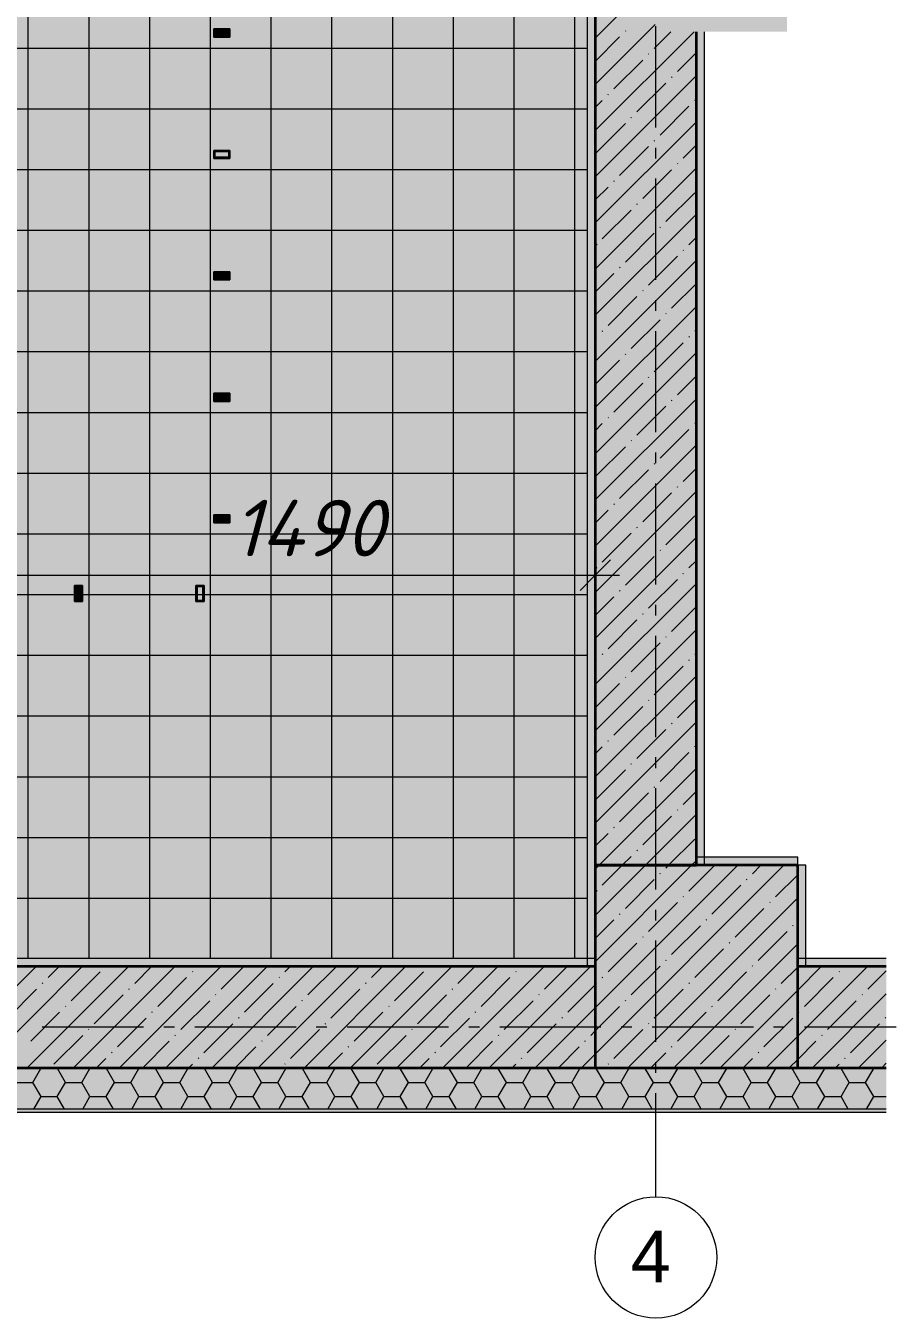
# Model space of a CAD drawing. Header units: millimetres. Extents: x -81576 to 1046824, y -248937 to 691537.
# Drawn here: x -29757 to -25459, y 637569 to 643954 of the extents above; entities that cross this region are included whole.
import ezdxf

# ---------------------------------------------------------------- set-up
doc = ezdxf.new("R2010")
doc.units = ezdxf.units.MM
doc.layers.add('PDF _Геометрия', color=7, linetype='Continuous', true_color=0x1d1d1d)
doc.layers.add('PDF _Сплошная заливка', color=7, linetype='Continuous', true_color=0xffffff)
doc.layers.add('PDF _Текст', color=7, linetype='Continuous')
doc.styles.add('PDF ArialMT', font='arial.ttf')
doc.styles.add('PDF ISOCPEUR Italic', font='isocpeui.ttf')

msp = doc.modelspace()

# ---------------------------------------------------------------- hatches: boundary and pattern name
at = {"layer": 'PDF _Сплошная заливка', "true_color": 0x636466, "transparency": 33554559}
for points in [[(-26444.9, 639806.5), (-26444.9, 643924.3), (-26648, 643924.3), (-26648, 644011.1), (-26444.9, 644011.1), (-26444.9, 646106.5), (-26944.9, 646106.5), (-26944.9, 639806.5), (-26694.9, 639806.5)], [(-26263.9, 643924.3), (-25998, 643924.3), (-25998, 644011.1), (-26648, 644011.1), (-26648, 643924.3), (-26404.9, 643924.3)], [(-26694.9, 638806.5), (-25944.9, 638806.5), (-25944.9, 639806.5), (-26944.9, 639806.5), (-26944.9, 638806.5)], [(-26944.9, 638806.5), (-26944.9, 639306.5), (-41944.9, 639306.5), (-41944.9, 638806.5), (-27762.7, 638806.5)], [(-42444.9, 638602.5), (-25507.1, 638602.5), (-25507.1, 638802.5), (-42448.9, 638802.5), (-42448.9, 638602.5)], [(-41944.9, 638802.5), (-25507.1, 638802.5), (-25507.1, 638806.5), (-42444.9, 638806.5), (-42444.9, 638802.5)], [(-34529.6, 638586.5), (-25507.1, 638587.8), (-25507.1, 638602.5), (-42648.9, 638602.5), (-42648.9, 638586.5), (-39040.9, 638586.5)]]:
    msp.add_hatch(color=251, dxfattribs=at).paths.add_polyline_path(points)
h = msp.add_hatch(color=251, dxfattribs=at)
h.paths.add_polyline_path([(-27762.7, 639346.5), (-26984.9, 639347.8), (-26984.9, 646066.5), (-29944.9, 646066.5), (-29944.9, 642378.5), (-29904.9, 642378.5), (-29904.9, 641906.5), (-29944.9, 641906.5), (-29944.9, 639346.5)], flags=0)
h.paths.add_polyline_path([(-28916.7, 641109.3), (-28916.7, 641189.3), (-28876.7, 641189.3), (-28876.7, 641109.3), (-28910.7, 641109.3)], flags=0)
h.paths.add_polyline_path([(-29510.7, 641109.3), (-29516.7, 641109.3), (-29516.7, 641189.3), (-29476.7, 641189.3), (-29476.7, 641109.3), (-29482.7, 641109.3)], flags=0)
h.paths.add_polyline_path([(-28910.7, 641115.3), (-28882.7, 641115.3), (-28882.7, 641183.3), (-28910.7, 641183.3), (-28910.7, 641143.3)], flags=0)
h.paths.add_polyline_path([(-29510.7, 641115.3), (-29482.7, 641115.3), (-29482.7, 641183.3), (-29510.7, 641183.3), (-29510.7, 641143.3)], flags=0)
h.paths.add_polyline_path([(-28748.7, 641498.4), (-28828.7, 641498.4), (-28828.7, 641538.4), (-28748.7, 641538.4), (-28748.7, 641504.4)], flags=0)
h.paths.add_polyline_path([(-28822.7, 641504.4), (-28754.7, 641504.4), (-28754.7, 641532.4), (-28822.7, 641532.4)], flags=0)
h.paths.add_polyline_path([(-28828.7, 642098.4), (-28828.7, 642138.4), (-28748.7, 642138.4), (-28748.7, 642098.4), (-28822.7, 642098.4)], flags=0)
h.paths.add_polyline_path([(-28754.7, 642104.4), (-28754.7, 642132.4), (-28822.7, 642132.4), (-28822.7, 642104.4), (-28782.7, 642104.4)], flags=0)
h.paths.add_polyline_path([(-28748.7, 642698.4), (-28828.7, 642698.4), (-28828.7, 642738.4), (-28748.7, 642738.4), (-28748.7, 642704.4)], flags=0)
h.paths.add_polyline_path([(-28782.7, 642704.4), (-28754.7, 642704.4), (-28754.7, 642732.4), (-28822.7, 642732.4), (-28822.7, 642704.4)], flags=0)
h.paths.add_polyline_path([(-28828.7, 643298.4), (-28828.7, 643338.4), (-28748.7, 643338.4), (-28748.7, 643298.4), (-28822.7, 643298.4)], flags=0)
h.paths.add_polyline_path([(-28754.7, 643304.4), (-28754.7, 643332.4), (-28822.7, 643332.4), (-28822.7, 643304.4), (-28782.7, 643304.4)], flags=0)
h.paths.add_polyline_path([(-28822.7, 643898.4), (-28828.7, 643898.4), (-28828.7, 643938.4), (-28748.7, 643938.4), (-28748.7, 643898.4), (-28754.7, 643898.4)], flags=0)
h.paths.add_polyline_path([(-28754.7, 643904.4), (-28754.7, 643932.4), (-28822.7, 643932.4), (-28822.7, 643904.4), (-28782.7, 643904.4)], flags=0)
h.paths.add_polyline_path([(-29838.7, 644228.4), (-29844.7, 644228.4), (-29844.7, 644308.4), (-29804.7, 644308.4), (-29804.7, 644228.4), (-29810.7, 644228.4)], flags=0)
h.paths.add_polyline_path([(-29210.7, 644228.4), (-29244.7, 644228.4), (-29244.7, 644308.4), (-29204.7, 644308.4), (-29204.7, 644228.4)], flags=0)
h.paths.add_polyline_path([(-29810.7, 644234.4), (-29810.7, 644302.4), (-29838.7, 644302.4), (-29838.7, 644234.4)], flags=0)
h.paths.add_polyline_path([(-29210.7, 644234.4), (-29210.7, 644302.4), (-29238.7, 644302.4), (-29238.7, 644234.4)], flags=0)
h = msp.add_hatch(color=251, dxfattribs=at)
h.paths.add_polyline_path([(-28828.7, 643298.4), (-28748.7, 643298.4), (-28748.7, 643338.4), (-28828.7, 643338.4), (-28828.7, 643304.4)], flags=0)
h.paths.add_polyline_path([(-28754.7, 643304.4), (-28822.7, 643304.4), (-28822.7, 643332.4), (-28754.7, 643332.4)], flags=0)
h = msp.add_hatch(color=251, dxfattribs=at)
h.paths.add_polyline_path([(-28910.7, 641109.3), (-28876.7, 641109.3), (-28876.7, 641189.3), (-28916.7, 641189.3), (-28916.7, 641109.3)], flags=0)
h.paths.add_polyline_path([(-28910.7, 641115.3), (-28910.7, 641183.3), (-28882.7, 641183.3), (-28882.7, 641115.3)], flags=0)

# ---------------------------------------------------------------- linework, layer by layer
at = {"layer": 'PDF _Геометрия', "color": 7, "lineweight": 9}
for points in [[(-25507.1, 638802.5), (-42444.9, 638802.5), (-42448.9, 638802.5), (-42448.9, 646726.5)], [(-25507.1, 638806.5), (-42444.9, 638806.5), (-42444.9, 646726.5)], [(-29744.9, 639346.5), (-29744.9, 646066.5)], [(-29444.9, 639346.5), (-29444.9, 646066.5)], [(-29144.9, 639346.5), (-29144.9, 646066.5)], [(-28844.9, 639346.5), (-28844.9, 646066.5)], [(-28544.9, 639346.5), (-28544.9, 646066.5)], [(-28244.9, 639346.5), (-28244.9, 646066.5)], [(-27944.9, 639346.5), (-27944.9, 646066.5)], [(-27644.9, 639346.5), (-27644.9, 646066.5)], [(-27344.9, 639346.5), (-27344.9, 646066.5)], [(-27044.9, 639346.5), (-27044.9, 646066.5)], [(-26644.9, 643451.8), (-26644.9, 643951.8)], [(-37744.9, 643844.4), (-37144.9, 643844.4), (-36544.9, 643844.4), (-35944.9, 643844.4), (-35344.9, 643844.4), (-34744.9, 643844.4), (-34144.9, 643844.4), (-33544.9, 643844.4), (-32944.9, 643844.4), (-32344.9, 643844.4), (-31744.9, 643844.4), (-31144.9, 643844.4), (-30544.9, 643844.4), (-29944.9, 643844.4), (-26984.9, 643844.4)], [(-37744.9, 643544.4), (-37144.9, 643544.4), (-36544.9, 643544.4), (-35944.9, 643544.4), (-35344.9, 643544.4), (-34744.9, 643544.4), (-34144.9, 643544.4), (-33544.9, 643544.4), (-32944.9, 643544.4), (-32344.9, 643544.4), (-31744.9, 643544.4), (-31144.9, 643544.4), (-30544.9, 643544.4), (-29944.9, 643544.4), (-26984.9, 643544.4)], [(-26644.9, 643298.9), (-26644.9, 643351.8)], [(-37744.9, 643244.4), (-37144.9, 643244.4), (-36544.9, 643244.4), (-35944.9, 643244.4), (-35344.9, 643244.4), (-34744.9, 643244.4), (-34144.9, 643244.4), (-33544.9, 643244.4), (-32944.9, 643244.4), (-32344.9, 643244.4), (-31744.9, 643244.4), (-31144.9, 643244.4), (-30544.9, 643244.4), (-29944.9, 643244.4), (-26984.9, 643244.4)], [(-26644.9, 642698.9), (-26644.9, 643198.9)], [(-37744.9, 642944.4), (-37144.9, 642944.4), (-36544.9, 642944.4), (-35944.9, 642944.4), (-35344.9, 642944.4), (-34744.9, 642944.4), (-34144.9, 642944.4), (-33544.9, 642944.4), (-32944.9, 642944.4), (-32344.9, 642944.4), (-31744.9, 642944.4), (-31144.9, 642944.4), (-30544.9, 642944.4), (-29944.9, 642944.4), (-26984.9, 642944.4)], [(-37744.9, 642644.4), (-37144.9, 642644.4), (-36544.9, 642644.4), (-35944.9, 642644.4), (-35344.9, 642644.4), (-34744.9, 642644.4), (-34144.9, 642644.4), (-33544.9, 642644.4), (-32944.9, 642644.4), (-32344.9, 642644.4), (-31744.9, 642644.4), (-31144.9, 642644.4), (-30544.9, 642644.4), (-29944.9, 642644.4), (-26984.9, 642644.4)], [(-26644.9, 642546), (-26644.9, 642598.9)], [(-26644.9, 641946), (-26644.9, 642446)], [(-29904.9, 642344.4), (-26984.9, 642344.4)], [(-29904.9, 642044.4), (-26984.9, 642044.4)], [(-26644.9, 641793.1), (-26644.9, 641846)], [(-31081.7, 641744.4), (-30544.9, 641744.4), (-29944.9, 641744.4), (-26984.9, 641744.4)], [(-26644.9, 641193.1), (-26644.9, 641693.1)], [(-30941.8, 641444.4), (-30544.9, 641444.4), (-29944.9, 641444.4), (-26984.9, 641444.4)], [(-26944.9, 641345.9), (-26944.9, 641239.9), (-26944.9, 641119.9)], [(-42064.9, 641239.9), (-38024.9, 641239.9), (-29925.5, 641239.9), (-26824.9, 641239.9)], [(-30224.9, 641144.4), (-29944.9, 641144.4), (-29516.7, 641144.4)], [(-29510.7, 641144.4), (-29482.7, 641144.4)], [(-29476.7, 641144.4), (-28916.7, 641144.4)], [(-28910.7, 641144.4), (-28882.7, 641144.4)], [(-28876.7, 641144.4), (-26984.9, 641144.4)], [(-26644.9, 641040.1), (-26644.9, 641093.1)], [(-26644.9, 640440.1), (-26644.9, 640940.1)], [(-30662.1, 640844.4), (-30544.9, 640844.4), (-29944.9, 640844.4), (-26984.9, 640844.4)], [(-30579.8, 640544.4), (-30544.9, 640544.4), (-29944.9, 640544.4), (-26984.9, 640544.4)], [(-26644.9, 640287.2), (-26644.9, 640340.1)], [(-30382.3, 640244.4), (-29944.9, 640244.4), (-26984.9, 640244.4)], [(-26644.9, 639687.2), (-26644.9, 640187.2)], [(-30242.4, 639944.4), (-29944.9, 639944.4), (-26984.9, 639944.4)], [(-30102.5, 639644.4), (-29944.9, 639644.4), (-26984.9, 639644.4)], [(-26644.9, 639534.3), (-26644.9, 639587.2)], [(-26644.9, 638934.3), (-26644.9, 639434.3)], [(-29175.5, 639006.5), (-29675.5, 639006.5)], [(-29022.5, 639006.5), (-29075.5, 639006.5)], [(-28422.5, 639006.5), (-28922.5, 639006.5)], [(-28269.6, 639006.5), (-28322.5, 639006.5)], [(-27669.6, 639006.5), (-28169.6, 639006.5)], [(-27516.7, 639006.5), (-27569.6, 639006.5)], [(-26916.7, 639006.5), (-27416.7, 639006.5)], [(-26763.8, 639006.5), (-26816.7, 639006.5)], [(-26163.8, 639006.5), (-26663.8, 639006.5)], [(-26010.9, 639006.5), (-26063.8, 639006.5)], [(-25458.6, 639006.5), (-25910.9, 639006.5)], [(-26644.9, 638781.4), (-26644.9, 638834.3)], [(-26644.9, 638169.2), (-26644.9, 638681.4)]]:
    msp.add_lwpolyline(points, dxfattribs=at)
at = {"layer": 'PDF _Геометрия', "color": 7, "lineweight": 35}
for points in [[(-42444.9, 646726.5), (-42444.9, 638806.5), (-41944.9, 638806.5), (-26694.9, 638806.5), (-25507.1, 638806.5)], [(-26944.9, 639306.5), (-41944.9, 639306.5), (-41944.9, 646726.5)], [(-37724.9, 646726.5), (-37724.9, 646106.5), (-37224.9, 646106.5), (-26944.9, 646106.5), (-26944.9, 639806.5), (-26444.9, 639806.5), (-26444.9, 643924.3)], [(-25507.1, 639306.5), (-25944.9, 639306.5)]]:
    msp.add_lwpolyline(points, dxfattribs=at)
at = {"layer": 'PDF _Геометрия', "color": 7, "lineweight": 15}
for points in [[(-26984.9, 646106.5), (-26984.9, 639306.5), (-26944.9, 639306.5), (-26944.9, 646106.5)], [(-25944.9, 639846.5), (-26444.9, 639846.5), (-26444.9, 639806.5), (-25944.9, 639806.5)], [(-25904.9, 639306.5), (-25904.9, 639806.5), (-25944.9, 639806.5), (-25944.9, 639306.5)], [(-26944.9, 639346.5), (-41944.9, 639346.5), (-41944.9, 639306.5), (-26944.9, 639306.5)]]:
    msp.add_lwpolyline(points, close=True, dxfattribs=at)
at = {"layer": 'PDF _Геометрия', "color": 250, "lineweight": 9, "true_color": 0x2c2c2c}
for points in [[(-26944.9, 643892.3), (-26444.9, 644392.3)], [(-26944.9, 643664.2), (-26648, 643961.1)], [(-26944.9, 643436.1), (-26456.7, 643924.3)], [(-26944.9, 643778.3), (-26824.3, 643898.9)], [(-26795.8, 643927.4), (-26793.4, 643929.8)], [(-26653.2, 643841.9), (-26570.8, 643924.3)], [(-26852.8, 643642.3), (-26710.2, 643784.9)], [(-26681.7, 643813.4), (-26679.4, 643815.7)], [(-26539.2, 643727.8), (-26444.9, 643822.1)], [(-26944.9, 643208), (-26444.9, 643708)], [(-26738.7, 643528.3), (-26596.2, 643670.8)], [(-26567.7, 643699.3), (-26565.3, 643701.7)], [(-26944.9, 643550.2), (-26909.8, 643585.3)], [(-26881.3, 643613.8), (-26878.9, 643616.2)], [(-26453.6, 643585.3), (-26451.3, 643587.6)], [(-26624.7, 643414.2), (-26482.1, 643556.8)], [(-26944.9, 642979.9), (-26444.9, 643479.9)], [(-26938.3, 643328.7), (-26795.8, 643471.2)], [(-26767.3, 643499.7), (-26764.9, 643502.1)], [(-26653.2, 643385.7), (-26650.8, 643388.1)], [(-26824.3, 643214.6), (-26681.7, 643357.2)], [(-26510.6, 643300.2), (-26444.9, 643365.9)], [(-26539.2, 643271.6), (-26536.8, 643274)], [(-26944.9, 642751.8), (-26444.9, 643251.8)], [(-26710.2, 643100.6), (-26567.7, 643243.1)], [(-26944.9, 643094), (-26881.3, 643157.6)], [(-26852.8, 643186.1), (-26850.4, 643188.5)], [(-26738.7, 643072.1), (-26736.4, 643074.4)], [(-26596.2, 642986.5), (-26453.6, 643129.1)], [(-26944.9, 642523.7), (-26444.9, 643023.7)], [(-26909.8, 642901), (-26767.3, 643043.5)], [(-26624.7, 642958), (-26622.3, 642960.4)], [(-26795.8, 642786.9), (-26653.2, 642929.5)], [(-26482.1, 642872.5), (-26444.9, 642909.7)], [(-26938.3, 642872.5), (-26936, 642874.8)], [(-26681.7, 642672.9), (-26539.2, 642815.4)], [(-26510.6, 642844), (-26508.3, 642846.3)], [(-26944.9, 642295.6), (-26444.9, 642795.6)], [(-26824.3, 642758.4), (-26821.9, 642760.8)], [(-26944.9, 642637.8), (-26852.8, 642729.9)], [(-26710.2, 642644.4), (-26707.9, 642646.7)], [(-26567.7, 642558.8), (-26444.9, 642681.6)], [(-26944.9, 642067.5), (-26444.9, 642567.5)], [(-26881.3, 642473.3), (-26738.7, 642615.9)], [(-26767.3, 642359.2), (-26624.7, 642501.8)], [(-26596.2, 642530.3), (-26593.8, 642532.7)], [(-26909.8, 642444.8), (-26907.4, 642447.2)], [(-26453.6, 642444.8), (-26444.9, 642453.5)], [(-26944.9, 642409.7), (-26938.3, 642416.3)], [(-26653.2, 642245.2), (-26510.6, 642387.8)], [(-26482.1, 642416.3), (-26479.8, 642418.6)], [(-26944.9, 641839.4), (-26444.9, 642339.4)], [(-26944.9, 642181.6), (-26824.3, 642302.2)], [(-26795.8, 642330.7), (-26793.4, 642333.1)], [(-26852.8, 642045.6), (-26710.2, 642188.2)], [(-26681.7, 642216.7), (-26679.4, 642219.1)], [(-26539.2, 642131.1), (-26444.9, 642225.4)], [(-26944.9, 641611.3), (-26444.9, 642111.3)], [(-26738.7, 641931.6), (-26596.2, 642074.1)], [(-26567.7, 642102.6), (-26565.3, 642105)], [(-26944.9, 641953.5), (-26909.8, 641988.6)], [(-26881.3, 642017.1), (-26878.9, 642019.5)], [(-26453.6, 641988.6), (-26451.3, 641991)], [(-26624.7, 641817.5), (-26482.1, 641960.1)], [(-26944.9, 641383.2), (-26444.9, 641883.2)], [(-26938.3, 641732), (-26795.8, 641874.5)], [(-26767.3, 641903), (-26764.9, 641905.4)], [(-26653.2, 641789), (-26650.8, 641791.4)], [(-26824.3, 641617.9), (-26681.7, 641760.5)], [(-26510.6, 641703.5), (-26444.9, 641769.2)], [(-26539.2, 641675), (-26536.8, 641677.3)], [(-26944.9, 641155.1), (-26444.9, 641655.1)], [(-26710.2, 641503.9), (-26567.7, 641646.4)], [(-26944.9, 641497.3), (-26881.3, 641560.9)], [(-26852.8, 641589.4), (-26850.4, 641591.8)], [(-26738.7, 641475.4), (-26736.4, 641477.7)], [(-26596.2, 641389.8), (-26453.6, 641532.4)], [(-26944.9, 640927.1), (-26444.9, 641427.1)], [(-26909.8, 641304.3), (-26767.3, 641446.9)], [(-26624.7, 641361.3), (-26622.3, 641363.7)], [(-26795.8, 641190.2), (-26653.2, 641332.8)], [(-26482.1, 641275.8), (-26444.9, 641313)], [(-26938.3, 641275.8), (-26936, 641278.1)], [(-26681.7, 641076.2), (-26539.2, 641218.8)], [(-26510.6, 641247.3), (-26508.3, 641249.6)], [(-26944.9, 640699), (-26444.9, 641199)], [(-26824.3, 641161.7), (-26821.9, 641164.1)], [(-26944.9, 641041.1), (-26852.8, 641133.2)], [(-26710.2, 641047.7), (-26707.9, 641050.1)], [(-26567.7, 640962.1), (-26444.9, 641084.9)], [(-26944.9, 640470.9), (-26444.9, 640970.9)], [(-26881.3, 640876.6), (-26738.7, 641019.2)], [(-26767.3, 640762.6), (-26624.7, 640905.1)], [(-26596.2, 640933.6), (-26593.8, 640936)], [(-26909.8, 640848.1), (-26907.4, 640850.5)], [(-26453.6, 640848.1), (-26444.9, 640856.8)], [(-26944.9, 640813), (-26938.3, 640819.6)], [(-26653.2, 640648.5), (-26510.6, 640791.1)], [(-26482.1, 640819.6), (-26479.8, 640822)], [(-26944.9, 640242.8), (-26444.9, 640742.8)], [(-26944.9, 640584.9), (-26824.3, 640705.5)], [(-26795.8, 640734), (-26793.4, 640736.4)], [(-26852.8, 640448.9), (-26710.2, 640591.5)], [(-26681.7, 640620), (-26679.4, 640622.4)], [(-26539.2, 640534.5), (-26444.9, 640628.7)], [(-26944.9, 640014.7), (-26444.9, 640514.7)], [(-26738.7, 640334.9), (-26596.2, 640477.4)], [(-26567.7, 640505.9), (-26565.3, 640508.3)], [(-26944.9, 640356.8), (-26909.8, 640391.9)], [(-26881.3, 640420.4), (-26878.9, 640422.8)], [(-26453.6, 640391.9), (-26451.3, 640394.3)], [(-26624.7, 640220.8), (-26482.1, 640363.4)], [(-26944.9, 639786.6), (-26925, 639806.5), (-26444.9, 640286.6)], [(-26938.3, 640135.3), (-26795.8, 640277.8)], [(-26767.3, 640306.4), (-26764.9, 640308.7)], [(-26653.2, 640192.3), (-26650.8, 640194.7)], [(-26824.3, 640021.2), (-26681.7, 640163.8)], [(-26510.6, 640106.8), (-26444.9, 640172.5)], [(-26539.2, 640078.3), (-26536.8, 640080.6)], [(-26944.9, 639558.5), (-26696.9, 639806.5), (-26444.9, 640058.5)], [(-26710.2, 639907.2), (-26567.7, 640049.7)], [(-26944.9, 639900.6), (-26881.3, 639964.2)], [(-26852.8, 639992.7), (-26850.4, 639995.1)], [(-26738.7, 639878.7), (-26736.4, 639881)], [(-26596.2, 639793.1), (-26582.9, 639806.5), (-26453.6, 639935.7)], [(-26944.9, 639330.4), (-26468.8, 639806.5), (-26444.9, 639830.4)], [(-26909.8, 639707.6), (-26811, 639806.5), (-26767.3, 639850.2)], [(-27240.7, 638806.5), (-26944.9, 639102.3), (-26240.7, 639806.5)], [(-27012.6, 638806.5), (-26944.9, 638874.2), (-26012.6, 639806.5)], [(-26624.7, 639764.6), (-26622.3, 639767)], [(-26482.1, 639679.1), (-26354.8, 639806.5)], [(-26168.5, 639764.6), (-26126.7, 639806.5)], [(-26054.5, 639650.6), (-25944.9, 639760.1)], [(-26795.8, 639593.6), (-26653.2, 639736.1)], [(-26368.1, 639565), (-26225.5, 639707.6)], [(-26197, 639736.1), (-26194.6, 639738.5)], [(-26938.3, 639679.1), (-26936, 639681.5)], [(-26784.5, 638806.5), (-25944.9, 639646.1)], [(-26681.7, 639479.5), (-26539.2, 639622.1)], [(-26510.6, 639650.6), (-26508.3, 639652.9)], [(-26083, 639622.1), (-26080.6, 639624.4)], [(-26824.3, 639565), (-26821.9, 639567.4)], [(-26254, 639451), (-26111.5, 639593.6)], [(-26944.9, 639444.4), (-26852.8, 639536.5)], [(-26567.7, 639365.5), (-26425.1, 639508)], [(-26396.6, 639536.5), (-26394.2, 639538.9)], [(-25968.9, 639508), (-25966.5, 639510.4)], [(-26710.2, 639451), (-26707.9, 639453.4)], [(-26140, 639336.9), (-25997.4, 639479.5)], [(-26881.3, 639279.9), (-26738.7, 639422.5)], [(-26556.4, 638806.5), (-25944.9, 639418)], [(-26453.6, 639251.4), (-26311.1, 639394)], [(-26282.5, 639422.5), (-26280.2, 639424.8)], [(-30206, 638806.5), (-29706, 639306.5)], [(-29977.9, 638806.5), (-29477.9, 639306.5)], [(-29749.8, 638806.5), (-29249.8, 639306.5)], [(-29647, 639251.4), (-29592, 639306.5)], [(-29521.7, 638806.5), (-29021.7, 639306.5)], [(-29293.6, 638806.5), (-28793.6, 639306.5)], [(-29219.3, 639222.9), (-29135.8, 639306.5)], [(-29065.5, 638806.5), (-28565.5, 639306.5)], [(-28837.4, 638806.5), (-28337.4, 639306.5)], [(-28791.6, 639194.4), (-28679.6, 639306.5)], [(-28609.3, 638806.5), (-28109.3, 639306.5)], [(-28478, 639279.9), (-28451.5, 639306.5)], [(-28381.2, 638806.5), (-27881.2, 639306.5)], [(-28363.9, 639165.9), (-28223.4, 639306.5)], [(-28153.1, 638806.5), (-27653.1, 639306.5)], [(-28050.3, 639251.4), (-27995.3, 639306.5)], [(-27925, 638806.5), (-27425, 639306.5)], [(-27696.9, 638806.5), (-27196.9, 639306.5)], [(-27622.6, 639222.9), (-27539.1, 639306.5)], [(-27468.8, 638806.5), (-26968.8, 639306.5)], [(-27194.9, 639194.4), (-27082.9, 639306.5)], [(-26767.3, 639165.9), (-26624.7, 639308.4)], [(-26596.2, 639336.9), (-26593.8, 639339.3)], [(-26328.3, 638806.5), (-25944.9, 639189.9), (-25828.3, 639306.5)], [(-26168.5, 639308.4), (-26166.1, 639310.8)], [(-26100.2, 638806.5), (-25944.9, 638961.8), (-25600.2, 639306.5)], [(-26025.9, 639222.9), (-25944.9, 639303.9), (-25942.4, 639306.5)], [(-29533, 639137.4), (-29390.4, 639279.9)], [(-29105.3, 639108.8), (-28962.7, 639251.4)], [(-28934.2, 639279.9), (-28931.8, 639282.3)], [(-28506.5, 639251.4), (-28504.1, 639253.8)], [(-27936.3, 639137.4), (-27793.7, 639279.9)], [(-27508.6, 639108.8), (-27366, 639251.4)], [(-27337.5, 639279.9), (-27335.1, 639282.3)], [(-26909.8, 639251.4), (-26907.4, 639253.8)], [(-26339.6, 639137.4), (-26197, 639279.9)], [(-25911.9, 639108.8), (-25769.3, 639251.4)], [(-25740.8, 639279.9), (-25738.4, 639282.3)], [(-25598.3, 639194.4), (-25507.1, 639285.5)], [(-29846.6, 639051.8), (-29704, 639194.4)], [(-29675.5, 639222.9), (-29673.1, 639225.3)], [(-29247.8, 639194.4), (-29245.5, 639196.7)], [(-28677.6, 639080.3), (-28535, 639222.9)], [(-28249.9, 639051.8), (-28107.3, 639194.4)], [(-28078.8, 639222.9), (-28076.5, 639225.3)], [(-27651.1, 639194.4), (-27648.8, 639196.7)], [(-27080.9, 639080.3), (-26944.9, 639216.3), (-26938.3, 639222.9)], [(-26653.2, 639051.8), (-26510.6, 639194.4)], [(-26482.1, 639222.9), (-26479.8, 639225.3)], [(-26054.5, 639194.4), (-26052.1, 639196.7)], [(-29561.5, 639108.8), (-29559.1, 639111.2)], [(-29418.9, 639023.3), (-29276.3, 639165.9)], [(-28991.2, 638994.8), (-28848.7, 639137.4)], [(-28820.1, 639165.9), (-28817.8, 639168.2)], [(-28563.5, 638966.3), (-28421, 639108.8)], [(-28392.5, 639137.4), (-28390.1, 639139.7)], [(-27964.8, 639108.8), (-27962.4, 639111.2)], [(-27822.2, 639023.3), (-27679.7, 639165.9)], [(-27394.5, 638994.8), (-27252, 639137.4)], [(-27223.5, 639165.9), (-27221.1, 639168.2)], [(-26966.8, 638966.3), (-26944.9, 638988.2), (-26824.3, 639108.8)], [(-26795.8, 639137.4), (-26793.4, 639139.7)], [(-26368.1, 639108.8), (-26365.7, 639111.2)], [(-26225.5, 639023.3), (-26083, 639165.9)], [(-25872.1, 638806.5), (-25507.1, 639171.5)], [(-25797.8, 638994.8), (-25655.3, 639137.4)], [(-25626.8, 639165.9), (-25624.4, 639168.2)], [(-29732.5, 638937.8), (-29590, 639080.3)], [(-29304.9, 638909.3), (-29162.3, 639051.8)], [(-29133.8, 639080.3), (-29131.4, 639082.7)], [(-28706.1, 639051.8), (-28703.7, 639054.2)], [(-28135.9, 638937.8), (-27993.3, 639080.3)], [(-27708.2, 638909.3), (-27565.6, 639051.8)], [(-27537.1, 639080.3), (-27534.7, 639082.7)], [(-27109.4, 639051.8), (-27107, 639054.2)], [(-26539.2, 638937.8), (-26396.6, 639080.3)], [(-26111.5, 638909.3), (-25968.9, 639051.8)], [(-25940.4, 639080.3), (-25938, 639082.7)], [(-25512.7, 639051.8), (-25510.3, 639054.2)], [(-29447.4, 638994.8), (-29445, 638997.2)], [(-28877.2, 638880.7), (-28734.6, 639023.3)], [(-28449.5, 638852.2), (-28306.9, 638994.8)], [(-28278.4, 639023.3), (-28276, 639025.7)], [(-27850.7, 638994.8), (-27848.4, 638997.2)], [(-27280.5, 638880.7), (-27137.9, 639023.3)], [(-26852.8, 638852.2), (-26710.2, 638994.8)], [(-26681.7, 639023.3), (-26679.4, 639025.7)], [(-26254, 638994.8), (-26251.7, 638997.2)], [(-25683.8, 638880.7), (-25541.2, 639023.3)], [(-29618.5, 638823.7), (-29475.9, 638966.3)], [(-29179.6, 638806.5), (-29048.2, 638937.8)], [(-29019.7, 638966.3), (-29017.4, 638968.7)], [(-28592, 638937.8), (-28589.7, 638940.1)], [(-28021.8, 638823.7), (-27879.2, 638966.3)], [(-27582.9, 638806.5), (-27451.6, 638937.8)], [(-27423, 638966.3), (-27420.7, 638968.7)], [(-26995.4, 638937.8), (-26993, 638940.1)], [(-26425.1, 638823.7), (-26282.5, 638966.3)], [(-25986.2, 638806.5), (-25944.9, 638847.7), (-25854.9, 638937.8)], [(-25826.4, 638966.3), (-25824, 638968.7)], [(-25644, 638806.5), (-25507.1, 638943.4)], [(-29333.4, 638880.7), (-29331, 638883.1)], [(-28905.7, 638852.2), (-28903.3, 638854.6)], [(-28723.4, 638806.5), (-28620.6, 638909.3)], [(-28267.2, 638806.5), (-28192.9, 638880.7)], [(-28164.4, 638909.3), (-28162, 638911.6)], [(-27736.7, 638880.7), (-27734.3, 638883.1)], [(-27309, 638852.2), (-27306.6, 638854.6)], [(-27126.7, 638806.5), (-27023.9, 638909.3)], [(-26670.5, 638806.5), (-26596.2, 638880.7)], [(-26567.7, 638909.3), (-26565.3, 638911.6)], [(-26140, 638880.7), (-26137.6, 638883.1)], [(-25712.3, 638852.2), (-25709.9, 638854.6)], [(-29722.4, 638733.3), (-29682.4, 638802.5)], [(-29561.1, 638733.3), (-29601, 638802.5)], [(-29480.4, 638733.3), (-29440.5, 638802.5)], [(-29407.7, 638806.5), (-29361.9, 638852.2)], [(-29319.1, 638733.3), (-29359.1, 638802.5)], [(-29238.5, 638733.3), (-29198.6, 638802.5)], [(-29077.2, 638733.3), (-29117.1, 638802.5)], [(-28996.5, 638733.3), (-28956.6, 638802.5)], [(-28951.5, 638806.5), (-28934.2, 638823.7)], [(-28835.3, 638733.3), (-28875.2, 638802.5)], [(-28754.6, 638733.3), (-28714.7, 638802.5)], [(-28593.3, 638733.3), (-28633.2, 638802.5)], [(-28512.7, 638733.3), (-28472.7, 638802.5)], [(-28478, 638823.7), (-28475.6, 638826.1)], [(-28351.4, 638733.3), (-28391.3, 638802.5)], [(-28270.7, 638733.3), (-28230.8, 638802.5)], [(-28109.5, 638733.3), (-28149.4, 638802.5)], [(-28028.8, 638733.3), (-27988.9, 638802.5)], [(-27867.5, 638733.3), (-27907.4, 638802.5)], [(-27811, 638806.5), (-27765.2, 638852.2)], [(-27786.9, 638733.3), (-27746.9, 638802.5)], [(-27625.6, 638733.3), (-27665.5, 638802.5)], [(-27544.9, 638733.3), (-27505, 638802.5)], [(-27383.6, 638733.3), (-27423.6, 638802.5)], [(-27354.8, 638806.5), (-27337.5, 638823.7)], [(-27303, 638733.3), (-27263.1, 638802.5)], [(-27141.7, 638733.3), (-27181.6, 638802.5)], [(-27061.1, 638733.3), (-27021.1, 638802.5)], [(-26899.8, 638733.3), (-26939.7, 638802.5)], [(-26881.3, 638823.7), (-26878.9, 638826.1)], [(-26819.1, 638733.3), (-26779.2, 638802.5)], [(-26657.8, 638733.3), (-26697.8, 638802.5)], [(-26577.2, 638733.3), (-26537.3, 638802.5)], [(-26415.9, 638733.3), (-26455.8, 638802.5)], [(-26335.3, 638733.3), (-26295.3, 638802.5)], [(-26214.3, 638806.5), (-26168.5, 638852.2)], [(-26174, 638733.3), (-26213.9, 638802.5)], [(-26093.3, 638733.3), (-26053.4, 638802.5)], [(-25932, 638733.3), (-25972, 638802.5)], [(-25851.4, 638733.3), (-25811.5, 638802.5)], [(-25758.1, 638806.5), (-25740.8, 638823.7)], [(-25690.1, 638733.3), (-25730, 638802.5)], [(-25609.5, 638733.3), (-25569.5, 638802.5)], [(-25530, 638806.5), (-25507.1, 638829.3)], [(-29803, 638733.3), (-29722.4, 638733.3)], [(-29682, 638663.5), (-29722.4, 638733.3)], [(-29601.4, 638663.5), (-29561.1, 638733.3)], [(-29561.1, 638733.3), (-29480.4, 638733.3)], [(-29440.1, 638663.5), (-29480.4, 638733.3)], [(-29359.4, 638663.5), (-29319.1, 638733.3)], [(-29319.1, 638733.3), (-29238.5, 638733.3)], [(-29198.2, 638663.5), (-29238.5, 638733.3)], [(-29117.5, 638663.5), (-29077.2, 638733.3)], [(-29077.2, 638733.3), (-28996.5, 638733.3)], [(-28956.2, 638663.5), (-28996.5, 638733.3)], [(-28875.6, 638663.5), (-28835.3, 638733.3)], [(-28835.3, 638733.3), (-28754.6, 638733.3)], [(-28714.3, 638663.5), (-28754.6, 638733.3)], [(-28633.6, 638663.5), (-28593.3, 638733.3)], [(-28593.3, 638733.3), (-28512.7, 638733.3)], [(-28472.4, 638663.5), (-28512.7, 638733.3)], [(-28391.7, 638663.5), (-28351.4, 638733.3)], [(-28351.4, 638733.3), (-28270.7, 638733.3)], [(-28230.4, 638663.5), (-28270.7, 638733.3)], [(-28149.8, 638663.5), (-28109.5, 638733.3)], [(-28109.4, 638733.3), (-28028.8, 638733.3)], [(-27988.5, 638663.5), (-28028.8, 638733.3)], [(-27907.8, 638663.5), (-27867.5, 638733.3)], [(-27867.5, 638733.3), (-27786.9, 638733.3)], [(-27746.5, 638663.5), (-27786.9, 638733.3)], [(-27665.9, 638663.5), (-27625.6, 638733.3)], [(-27625.6, 638733.3), (-27544.9, 638733.3)], [(-27504.6, 638663.5), (-27544.9, 638733.3)], [(-27424, 638663.5), (-27383.6, 638733.3)], [(-27383.6, 638733.3), (-27303, 638733.3)], [(-27262.7, 638663.5), (-27303, 638733.3)], [(-27182, 638663.5), (-27141.7, 638733.3)], [(-27141.7, 638733.3), (-27061.1, 638733.3)], [(-27020.7, 638663.5), (-27061.1, 638733.3)], [(-26940.1, 638663.5), (-26899.8, 638733.3)], [(-26899.8, 638733.3), (-26819.1, 638733.3)], [(-26778.8, 638663.5), (-26819.1, 638733.3)], [(-26698.2, 638663.5), (-26657.8, 638733.3)], [(-26657.8, 638733.3), (-26577.2, 638733.3)], [(-26536.9, 638663.5), (-26577.2, 638733.3)], [(-26456.2, 638663.5), (-26415.9, 638733.3)], [(-26415.9, 638733.3), (-26335.3, 638733.3)], [(-26294.9, 638663.5), (-26335.3, 638733.3)], [(-26214.3, 638663.5), (-26174, 638733.3)], [(-26174, 638733.3), (-26093.3, 638733.3)], [(-26053, 638663.5), (-26093.3, 638733.3)], [(-25972.4, 638663.5), (-25932, 638733.3)], [(-25932, 638733.3), (-25851.4, 638733.3)], [(-25811.1, 638663.5), (-25851.4, 638733.3)], [(-25730.4, 638663.5), (-25690.1, 638733.3)], [(-25690.1, 638733.3), (-25609.5, 638733.3)], [(-25569.1, 638663.5), (-25609.5, 638733.3)], [(-29717.2, 638602.5), (-29682, 638663.5)], [(-29682, 638663.5), (-29601.4, 638663.5)], [(-29566.2, 638602.5), (-29601.4, 638663.5)], [(-29475.3, 638602.5), (-29440.1, 638663.5)], [(-29440.1, 638663.5), (-29359.4, 638663.5)], [(-29324.2, 638602.5), (-29359.4, 638663.5)], [(-29233.4, 638602.5), (-29198.2, 638663.5)], [(-29198.2, 638663.5), (-29117.5, 638663.5)], [(-29082.3, 638602.5), (-29117.5, 638663.5)], [(-28991.4, 638602.5), (-28956.2, 638663.5)], [(-28956.2, 638663.5), (-28875.6, 638663.5)], [(-28840.4, 638602.5), (-28875.6, 638663.5)], [(-28749.5, 638602.5), (-28714.3, 638663.5)], [(-28714.3, 638663.5), (-28633.6, 638663.5)], [(-28598.4, 638602.5), (-28633.6, 638663.5)], [(-28507.6, 638602.5), (-28472.4, 638663.5)], [(-28472.4, 638663.5), (-28391.7, 638663.5)], [(-28356.5, 638602.5), (-28391.7, 638663.5)], [(-28265.6, 638602.5), (-28230.4, 638663.5)], [(-28230.4, 638663.5), (-28149.8, 638663.5)], [(-28114.6, 638602.5), (-28149.8, 638663.5)], [(-28023.7, 638602.5), (-27988.5, 638663.5)], [(-27988.5, 638663.5), (-27907.8, 638663.5)], [(-27872.6, 638602.5), (-27907.8, 638663.5)], [(-27781.8, 638602.5), (-27746.5, 638663.5)], [(-27746.5, 638663.5), (-27665.9, 638663.5)], [(-27630.7, 638602.5), (-27665.9, 638663.5)], [(-27539.8, 638602.5), (-27504.6, 638663.5)], [(-27504.6, 638663.5), (-27424, 638663.5)], [(-27388.7, 638602.5), (-27424, 638663.5)], [(-27297.9, 638602.5), (-27262.7, 638663.5)], [(-27262.7, 638663.5), (-27182, 638663.5)], [(-27146.8, 638602.5), (-27182, 638663.5)], [(-27056, 638602.5), (-27020.7, 638663.5)], [(-27020.7, 638663.5), (-26940.1, 638663.5)], [(-26904.9, 638602.5), (-26940.1, 638663.5)], [(-26814, 638602.5), (-26778.8, 638663.5)], [(-26778.8, 638663.5), (-26698.2, 638663.5)], [(-26662.9, 638602.5), (-26698.2, 638663.5)], [(-26572.1, 638602.5), (-26536.9, 638663.5)], [(-26536.9, 638663.5), (-26456.2, 638663.5)], [(-26421, 638602.5), (-26456.2, 638663.5)], [(-26330.2, 638602.5), (-26294.9, 638663.5)], [(-26294.9, 638663.5), (-26214.3, 638663.5)], [(-26179.1, 638602.5), (-26214.3, 638663.5)], [(-26088.2, 638602.5), (-26053, 638663.5)], [(-26053, 638663.5), (-25972.4, 638663.5)], [(-25937.1, 638602.5), (-25972.4, 638663.5)], [(-25846.3, 638602.5), (-25811.1, 638663.5)], [(-25811.1, 638663.5), (-25730.4, 638663.5)], [(-25695.2, 638602.5), (-25730.4, 638663.5)], [(-25604.4, 638602.5), (-25569.1, 638663.5)], [(-25569.1, 638663.5), (-25507.1, 638663.5)]]:
    msp.add_lwpolyline(points, dxfattribs=at)
at = {"layer": 'PDF _Геометрия', "color": 7, "lineweight": 15}
for points in [[(-42664.9, 643924.3), (-42664.9, 638586.5), (-42648.9, 638586.5), (-42448.9, 638586.5), (-42444.9, 638586.5), (-25507.1, 638586.5)], [(-25507.1, 638602.5), (-42444.9, 638602.5), (-42448.9, 638602.5), (-42648.9, 638602.5), (-42648.9, 643924.3)], [(-26444.9, 643924.3), (-26444.9, 639806.5), (-26404.9, 639806.5), (-26404.9, 643924.3)], [(-25507.1, 639346.5), (-25944.9, 639346.5), (-25944.9, 639306.5), (-25507.1, 639306.5)]]:
    msp.add_lwpolyline(points, dxfattribs=at)
at = {"layer": 'PDF _Геометрия', "color": 7, "lineweight": 9}
for points in [[(-28828.7, 643938.4), (-28748.7, 643938.4), (-28748.7, 643898.4), (-28828.7, 643898.4)], [(-28828.7, 643938.4), (-28828.7, 643898.4), (-28748.7, 643898.4), (-28748.7, 643938.4)], [(-28754.7, 643932.4), (-28822.7, 643932.4), (-28822.7, 643904.4), (-28754.7, 643904.4)], [(-28754.7, 643932.4), (-28754.7, 643904.4), (-28822.7, 643904.4), (-28822.7, 643932.4)], [(-28828.7, 643338.4), (-28748.7, 643338.4), (-28748.7, 643298.4), (-28828.7, 643298.4)], [(-28828.7, 643338.4), (-28828.7, 643298.4), (-28748.7, 643298.4), (-28748.7, 643338.4)], [(-28754.7, 643332.4), (-28822.7, 643332.4), (-28822.7, 643304.4), (-28754.7, 643304.4)], [(-28754.7, 643332.4), (-28754.7, 643304.4), (-28822.7, 643304.4), (-28822.7, 643332.4)], [(-28828.7, 642738.4), (-28748.7, 642738.4), (-28748.7, 642698.4), (-28828.7, 642698.4)], [(-28828.7, 642738.4), (-28828.7, 642698.4), (-28748.7, 642698.4), (-28748.7, 642738.4)], [(-28754.7, 642732.4), (-28822.7, 642732.4), (-28822.7, 642704.4), (-28754.7, 642704.4)], [(-28754.7, 642732.4), (-28754.7, 642704.4), (-28822.7, 642704.4), (-28822.7, 642732.4)], [(-28828.7, 642138.4), (-28748.7, 642138.4), (-28748.7, 642098.4), (-28828.7, 642098.4)], [(-28828.7, 642138.4), (-28828.7, 642098.4), (-28748.7, 642098.4), (-28748.7, 642138.4)], [(-28754.7, 642132.4), (-28822.7, 642132.4), (-28822.7, 642104.4), (-28754.7, 642104.4)], [(-28754.7, 642132.4), (-28754.7, 642104.4), (-28822.7, 642104.4), (-28822.7, 642132.4)], [(-28828.7, 641538.4), (-28748.7, 641538.4), (-28748.7, 641498.4), (-28828.7, 641498.4)], [(-28828.7, 641538.4), (-28828.7, 641498.4), (-28748.7, 641498.4), (-28748.7, 641538.4)], [(-28754.7, 641532.4), (-28822.7, 641532.4), (-28822.7, 641504.4), (-28754.7, 641504.4)], [(-28754.7, 641532.4), (-28754.7, 641504.4), (-28822.7, 641504.4), (-28822.7, 641532.4)], [(-29476.7, 641189.3), (-29476.7, 641109.3), (-29516.7, 641109.3), (-29516.7, 641189.3)], [(-29476.7, 641189.3), (-29516.7, 641189.3), (-29516.7, 641109.3), (-29476.7, 641109.3)], [(-29482.7, 641115.3), (-29482.7, 641183.3), (-29510.7, 641183.3), (-29510.7, 641115.3)], [(-29482.7, 641115.3), (-29510.7, 641115.3), (-29510.7, 641183.3), (-29482.7, 641183.3)], [(-28876.7, 641189.3), (-28876.7, 641109.3), (-28916.7, 641109.3), (-28916.7, 641189.3)], [(-28876.7, 641189.3), (-28916.7, 641189.3), (-28916.7, 641109.3), (-28876.7, 641109.3)], [(-28882.7, 641115.3), (-28882.7, 641183.3), (-28910.7, 641183.3), (-28910.7, 641115.3)], [(-28882.7, 641115.3), (-28910.7, 641115.3), (-28910.7, 641183.3), (-28882.7, 641183.3)]]:
    msp.add_lwpolyline(points, close=True, dxfattribs=at)
at = {"layer": 'PDF _Геометрия', "color": 7, "lineweight": 20}
msp.add_lwpolyline([(-26869.9, 641314.9), (-26944.9, 641239.9), (-27019.9, 641164.9)], dxfattribs=at)
at = {"layer": 'PDF _Геометрия', "color": 7, "lineweight": 35}
msp.add_lwpolyline([(-25944.9, 639806.5), (-26944.9, 639806.5), (-26944.9, 638806.5), (-25944.9, 638806.5)], close=True, dxfattribs=at)
at = {"layer": 'PDF _Геометрия', "color": 7, "lineweight": 20}
msp.add_circle((-26644.9, 637869.2), 300, dxfattribs=at)
at = {"layer": 'PDF _Сплошная заливка', "lineweight": 35, "transparency": 33554559}
for points in [[(-26944.9, 639346.5), (-26944.9, 646066.5), (-26983.6, 639346.5), (-26984.9, 646066.5)], [(-28748.7, 643898.4), (-28748.7, 643938.4), (-28828.7, 643898.4), (-28828.7, 643938.4)], [(-28754.7, 643904.4), (-28822.7, 643904.4), (-28754.7, 643932.4), (-28822.7, 643932.4)], [(-26404.9, 639806.5), (-26404.9, 643924.3), (-26444.9, 639806.5), (-26444.9, 643924.3)], [(-28748.7, 642698.4), (-28748.7, 642738.4), (-28828.7, 642698.4), (-28828.7, 642738.4)], [(-28754.7, 642704.4), (-28822.7, 642704.4), (-28754.7, 642732.4), (-28822.7, 642732.4)], [(-28748.7, 642098.4), (-28748.7, 642138.4), (-28828.7, 642098.4), (-28828.7, 642138.4)], [(-28754.7, 642104.4), (-28822.7, 642104.4), (-28754.7, 642132.4), (-28822.7, 642132.4)], [(-28748.7, 641498.4), (-28748.7, 641538.4), (-28828.7, 641498.4), (-28828.7, 641538.4)], [(-28754.7, 641504.4), (-28822.7, 641504.4), (-28754.7, 641532.4), (-28822.7, 641532.4)], [(-29516.7, 641109.3), (-29476.7, 641109.3), (-29516.7, 641189.3), (-29476.7, 641189.3)], [(-29510.7, 641115.3), (-29510.7, 641183.3), (-29482.7, 641115.3), (-29482.7, 641183.3)], [(-25944.9, 639806.5), (-25944.9, 639846.5), (-26404.9, 639806.5), (-26404.9, 639846.5)], [(-25904.9, 639346.5), (-25904.9, 639806.5), (-25944.9, 639346.5), (-25944.9, 639806.5)], [(-41944.9, 639306.5), (-26944.9, 639306.5), (-41944.9, 639346.5), (-26944.9, 639346.5)], [(-25507.1, 639306.5), (-25507.1, 639346.5), (-25944.9, 639306.5), (-25944.9, 639346.5)], [(-25944.9, 638806.5), (-25507.1, 638806.5), (-25944.9, 639306.5), (-25507.1, 639306.5)]]:
    msp.add_solid(points, dxfattribs=at)

# ---------------------------------------------------------------- texts
at = {"layer": 'PDF _Текст', "attachment_point": 4}
for s, insert, char_height, style in [('1490', (-28736.9, 641472.6), 279.4, 'PDF ISOCPEUR Italic'), ('4', (-26769.7, 637873.7), 254, 'PDF ArialMT')]:
    msp.add_mtext(s, dxfattribs=dict(at, insert=insert, char_height=char_height, style=style))

doc.saveas('drawing.dxf')
